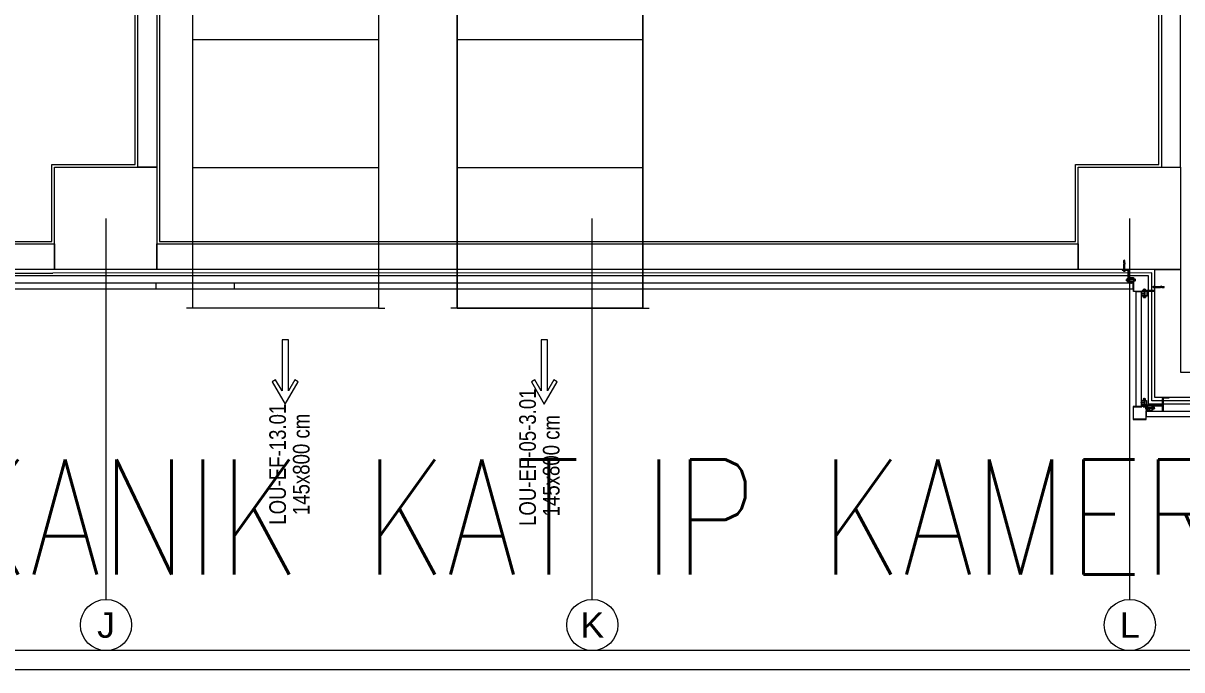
# Model space of a CAD drawing. Extents: x -1286 to 34975, y -230 to 6637.
# Drawn here: x 10571 to 11477, y 0 to 505 of the extents above; entities that cross this region are included whole.
import ezdxf
from ezdxf.enums import TextEntityAlignment as Align

# ---------------------------------------------------------------- set-up
doc = ezdxf.new("R2010")
doc.units = 0
doc.header["$LTSCALE"] = 20
doc.layers.get('0').update_dxf_attribs({"color": 9, "lineweight": 9})
for name, color, linetype, lineweight in [('00', 9, 'Continuous', 9), ('01', 9, 'Continuous', 9), ('06D', 9, 'Continuous', 9), ('10', 9, 'Continuous', 9), ('10A', 9, 'Continuous', 9), ('14', 9, 'Continuous', 9), ('24', 9, 'Continuous', 9), ('33', 9, 'BATTING', 9), ('40A', 9, 'Continuous', 9), ('E-YAZI', 7, 'Continuous', 30)]:
    doc.layers.add(name, color=color, linetype=linetype, lineweight=lineweight)
doc.styles.add('Arial', font='arial.ttf', dxfattribs={"height": 2.5})
doc.styles.add('E-YAZI', font='txttw.shx')
doc.styles.add('Y200-ARIAL', font='arial.ttf', dxfattribs={"width": 0.8})
doc.linetypes.add('BATTING', pattern='A,0.0001,-0.1,[134,ltypeshp.shx,S=0.1,R=0,X=-0.1,Y=0],-0.2,[134,ltypeshp.shx,S=0.1,R=180,X=0.1,Y=0],-0.1', length=0.4001)

# ---------------------------------------------------------------- blocks, each defined once
blk = doc.blocks.new('p-kolon-80x80-vw')
at = {"layer": '01'}
blk.add_lwpolyline([(-40, -40), (-40, 40), (40, 40), (40, -40)], close=True, dxfattribs=at)
blk = doc.blocks.new('cxvxv')
for p, q in [((-21988.4, 8560.98, 0), (-21988.4, 8560.32, 0)), ((-21988.4, 8560.32, 0), (-21986.64, 8560.32, 0)), ((-21986.86, 8561.07, 0), (-21988.18, 8561.07, 0)), ((-21988.02, 8561.25, 0), (-21987.03, 8561.3, 0)), ((-21988.02, 8561.25, 0), (-21988, 8561.26, 0)), ((-21988, 8561.23, 0), (-21988.02, 8561.25, 0)), ((-21988.02, 8561.13, 0), (-21987.03, 8561.19, 0)), ((-21988.02, 8561.13, 0), (-21988, 8561.14, 0)), ((-21988, 8561.11, 0), (-21988.02, 8561.13, 0)), ((-21988.02, 8560.32, 0), (-21987.02, 8560.32, 0)), ((-21988.02, 8560.28, 0), (-21988.02, 8560.32, 0)), ((-21988.02, 8560.11, 0), (-21988.02, 8555.61, 0)), ((-21988, 8561.3, 0), (-21987.94, 8561.35, 0)), ((-21988, 8561.26, 0), (-21988, 8561.3, 0)), ((-21988, 8561.14, 0), (-21988, 8561.23, 0)), ((-21988, 8561.07, 0), (-21988, 8561.11, 0)), ((-21987.96, 8560.98, 0), (-21987.96, 8560.32, 0)), ((-21987.54, 8561.35, 0), (-21987.94, 8561.35, 0)), ((-21987.7, 8561.05, 0), (-21987.7, 8561.08, 0)), ((-21987.7, 8561.07, 0), (-21987.7, 8561.07, 0)), ((-21987.54, 8561.35, 0), (-21987.1, 8561.35, 0)), ((-21987.03, 8561.3, 0), (-21987.1, 8561.35, 0)), ((-21987.08, 8560.64, 0), (-21987.08, 8560.98, 0)), ((-21987.08, 8560.64, 0), (-21987.08, 8560.32, 0)), ((-21987.06, 8560.32, 0), (-21987.06, 8560.28, 0)), ((-21987.06, 8555.61, 0), (-21987.06, 8560.11, 0)), ((-21987.05, 8561.32, 0), (-21987.03, 8561.3, 0)), ((-21987.03, 8561.3, 0), (-21987.05, 8561.28, 0)), ((-21987.03, 8561.3, 0), (-21987.05, 8561.29, 0)), ((-21987.05, 8561.28, 0), (-21987.05, 8561.2, 0)), ((-21987.05, 8561.2, 0), (-21987.03, 8561.19, 0)), ((-21987.03, 8561.19, 0), (-21987.05, 8561.17, 0)), ((-21987.05, 8561.17, 0), (-21987.05, 8561.08, 0)), ((-21987.05, 8561.08, 0), (-21987.03, 8561.07, 0)), ((-21987.02, 8560.32, 0), (-21987.02, 8560.28, 0)), ((-21987.02, 8555.61, 0), (-21987.02, 8560.11, 0)), ((-21986.64, 8560.32, 0), (-21986.64, 8560.98, 0)), ((-21988.4, 8555.4, 0), (-21986.64, 8555.4, 0)), ((-21988.4, 8554.74, 0), (-21988.4, 8555.4, 0)), ((-21986.86, 8554.65, 0), (-21988.17, 8554.65, 0)), ((-21988.02, 8555.44, 0), (-21988.02, 8555.4, 0)), ((-21988.02, 8555.4, 0), (-21987.02, 8555.4, 0)), ((-21987.96, 8554.74, 0), (-21987.96, 8555.4, 0)), ((-21987.08, 8555.08, 0), (-21987.08, 8555.4, 0)), ((-21987.08, 8555.08, 0), (-21987.08, 8554.74, 0)), ((-21987.06, 8555.4, 0), (-21987.06, 8555.44, 0)), ((-21987.02, 8555.4, 0), (-21987.02, 8555.44, 0)), ((-21986.64, 8555.4, 0), (-21986.64, 8554.74, 0))]:
    blk.add_line(p, q)
at = {"elevation": 0}
for points in [[(-21986.3, 8560.11), (-21988.7, 8560.11), (-21988.7, 8560.28), (-21986.3, 8560.28)], [(-21986.3, 8555.61), (-21988.7, 8555.61), (-21988.7, 8555.44), (-21986.3, 8555.44)]]:
    blk.add_lwpolyline(points, close=True, dxfattribs=at)
for points in [[(-21987.98, 8560.28), (-21987.98, 8560.32)], [(-21987.98, 8560.11), (-21987.98, 8555.61)], [(-21987.98, 8555.44), (-21987.98, 8555.4)]]:
    blk.add_lwpolyline(points, dxfattribs=at)
for centre, radius, start, end in [((-21988.18, 8560.75, 0), 0.315, 45.8497, 134.1503), ((-21987.52, 8559.95, 0), 1.12, 66.87008, 113.12992), ((-21987.52, 8559.95, 0), 1.12, 66.87008, 113.12992), ((-21986.86, 8560.76, 0), 0.313, 45.44896, 134.55104), ((-21988.18, 8554.97, 0), 0.315, 225.8497, 314.1503), ((-21987.52, 8555.77, 0), 1.12, 246.87008, 293.12992), ((-21987.52, 8555.77, 0), 1.12, 246.87008, 293.12992), ((-21986.86, 8554.96, 0), 0.313, 225.44896, 314.55104)]:
    blk.add_arc(centre, radius, start, end)
blk = doc.blocks.new('VIDA')
for p, q in [((-18072, 6523.9), (-18071.9, 6524)), ((-18071.9, 6523.8), (-18072, 6523.9)), ((-18071.9, 6524), (-18070.1, 6524.7)), ((-18069.6, 6522.9), (-18071.9, 6523.8)), ((-18069.7, 6524.9), (-18070.6, 6523.2)), ((-18070.6, 6523.2), (-18070.1, 6524.7)), ((-18070.1, 6524.7), (-18069.9, 6525.1)), ((-18069.9, 6525.1), (-18070.1, 6524.1)), ((-18070.1, 6524.1), (-18070, 6524.3)), ((-18070, 6524.3), (-18069.8, 6525.1)), ((-18069.9, 6525.1), (-18069.8, 6525.1)), ((-18069.8, 6525.1), (-18069.7, 6524.9)), ((-18069.7, 6524.9), (-18069.3, 6525)), ((-18069.6, 6522.8), (-18069.1, 6525)), ((-18069.6, 6522.8), (-18069.6, 6522.9)), ((-18069.4, 6522.4), (-18069.6, 6522.8)), ((-18068.9, 6525.3), (-18069.4, 6522.4)), ((-18069.3, 6522.4), (-18069.4, 6522.4)), ((-18069.3, 6522.4), (-18068.9, 6525.3)), ((-18069.3, 6525), (-18069.1, 6525)), ((-18069.1, 6522.8), (-18069.3, 6522.4)), ((-18069.1, 6525), (-18068.9, 6525.3)), ((-18068.7, 6522.8), (-18069.1, 6522.8)), ((-18068.9, 6525.3), (-18068.9, 6525.3)), ((-18068.9, 6525.3), (-18068.7, 6525)), ((-18068.7, 6522.8), (-18068.2, 6525)), ((-18068.7, 6525), (-18068.2, 6525)), ((-18068.5, 6522.4), (-18068.7, 6522.8)), ((-18068, 6525.3), (-18068.5, 6522.4)), ((-18068.4, 6522.4), (-18068.5, 6522.4)), ((-18068.4, 6522.4), (-18067.9, 6525.3)), ((-18068.2, 6522.8), (-18068.4, 6522.4)), ((-18068.2, 6522.8), (-18068.4, 6522.4)), ((-18068.2, 6525), (-18068, 6525.3)), ((-18067.7, 6525), (-18068.2, 6522.8)), ((-18067.7, 6522.8), (-18068.2, 6522.8)), ((-18067.9, 6525.3), (-18068, 6525.3)), ((-18067.9, 6525.3), (-18067.7, 6525)), ((-18067.7, 6522.8), (-18067.2, 6525)), ((-18067.7, 6525), (-18067.2, 6525)), ((-18067.5, 6522.4), (-18067.7, 6522.8)), ((-18067, 6525.3), (-18067.5, 6522.4)), ((-18067.4, 6522.4), (-18067.5, 6522.4)), ((-18067.4, 6522.4), (-18066.9, 6525.3)), ((-18067.2, 6522.8), (-18067.4, 6522.4)), ((-18067.2, 6522.8), (-18067.4, 6522.4)), ((-18067.2, 6525), (-18067, 6525.3)), ((-18066.7, 6525), (-18067.2, 6522.8)), ((-18066.7, 6522.8), (-18067.2, 6522.8)), ((-18066.9, 6525.3), (-18067, 6525.3)), ((-18066.9, 6525.3), (-18066.7, 6525)), ((-18066.3, 6525), (-18066.7, 6525)), ((-18066.7, 6522.8), (-18066.3, 6525)), ((-18066.5, 6522.4), (-18066.7, 6522.8)), ((-18066.1, 6525.3), (-18066.5, 6522.4)), ((-18066.5, 6522.4), (-18066, 6525.3)), ((-18066.3, 6522.8), (-18066.5, 6522.4)), ((-18066.3, 6522.8), (-18066.5, 6522.4)), ((-18066.5, 6522.4), (-18066.5, 6522.4)), ((-18066.3, 6525), (-18066.1, 6525.3)), ((-18065.8, 6525), (-18066.3, 6522.8)), ((-18066.3, 6522.8), (-18065.8, 6522.8)), ((-18066, 6525.3), (-18066.1, 6525.3)), ((-18066, 6525.3), (-18065.8, 6525)), ((-18065.8, 6522.8), (-18065.3, 6525)), ((-18065.8, 6525), (-18065.3, 6525)), ((-18065.6, 6522.4), (-18065.8, 6522.8)), ((-18065.1, 6525.3), (-18065.6, 6522.4)), ((-18065.5, 6522.4), (-18065.6, 6522.4)), ((-18065.5, 6522.4), (-18065, 6525.3)), ((-18065.3, 6522.8), (-18065.5, 6522.4)), ((-18065.3, 6522.8), (-18065.5, 6522.4)), ((-18065.3, 6525), (-18065.1, 6525.3)), ((-18064.8, 6525), (-18065.3, 6522.8)), ((-18064.8, 6522.8), (-18065.3, 6522.8)), ((-18065.1, 6525.3), (-18065, 6525.3)), ((-18065, 6525.3), (-18064.8, 6525)), ((-18064.8, 6525), (-18064.3, 6525)), ((-18064.8, 6522.8), (-18064.3, 6525)), ((-18064.6, 6522.4), (-18064.8, 6522.8)), ((-18064.1, 6525.3), (-18064.6, 6522.4)), ((-18064.5, 6522.4), (-18064.6, 6522.4)), ((-18064.5, 6522.4), (-18064, 6525.3)), ((-18064.3, 6522.8), (-18064.5, 6522.4)), ((-18064.3, 6522.8), (-18064.5, 6522.4)), ((-18064.3, 6525), (-18064.1, 6525.3)), ((-18063.8, 6525), (-18064.3, 6522.8)), ((-18063.8, 6522.8), (-18064.3, 6522.8)), ((-18064, 6525.3), (-18064.1, 6525.3)), ((-18064, 6525.3), (-18063.8, 6525)), ((-18063.8, 6522.8), (-18062, 6525)), ((-18062, 6525), (-18063.8, 6525)), ((-18063.6, 6522.4), (-18063.8, 6522.8)), ((-18063.6, 6522.4), (-18061.7, 6525.3)), ((-18061.8, 6525.3), (-18063.6, 6522.4)), ((-18062, 6522.8), (-18063.6, 6522.4)), ((-18062, 6522.8), (-18063.6, 6522.4)), ((-18063.6, 6522.4), (-18063.6, 6522.4)), ((-18061.5, 6525), (-18063.4, 6522.8)), ((-18063.4, 6522.8), (-18061.5, 6522.8)), ((-18061.7, 6525.3), (-18063.2, 6525.3)), ((-18062.7, 6522.4), (-18061.5, 6522.8)), ((-18062.6, 6522.4), (-18062.1, 6525.3)), ((-18062.4, 6522.8), (-18062.6, 6522.4)), ((-18062.4, 6522.8), (-18062.6, 6522.4)), ((-18062.6, 6522.4), (-18061.3, 6522.4)), ((-18062.4, 6525), (-18062.2, 6525.3)), ((-18061.5, 6525), (-18062.4, 6525)), ((-18061.5, 6522.8), (-18062.4, 6525)), ((-18061.9, 6525), (-18062.4, 6522.8)), ((-18061.9, 6522.8), (-18062.4, 6522.8)), ((-18062.2, 6525.3), (-18062.1, 6525.3)), ((-18062.2, 6525.3), (-18061.3, 6522.4)), ((-18062.1, 6525.3), (-18061.9, 6525)), ((-18062, 6525), (-18061.8, 6525.3)), ((-18061.9, 6525), (-18061.4, 6525)), ((-18061.9, 6522.8), (-18061.4, 6525)), ((-18061.7, 6522.4), (-18061.9, 6522.8)), ((-18061.2, 6525.3), (-18061.7, 6522.4)), ((-18061.7, 6525.3), (-18061.5, 6525)), ((-18061.6, 6522.4), (-18061.7, 6522.4)), ((-18061.6, 6522.4), (-18061.2, 6525.3)), ((-18061.4, 6522.8), (-18061.6, 6522.4)), ((-18061.4, 6522.8), (-18061.6, 6522.4)), ((-18061.4, 6525), (-18061.2, 6525.3)), ((-18061, 6525), (-18061.4, 6522.8)), ((-18060.9, 6522.8), (-18061.4, 6522.8)), ((-18061.2, 6525.3), (-18061, 6525)), ((-18061.2, 6525.3), (-18061.2, 6525.3)), ((-18061, 6525), (-18060.5, 6525)), ((-18060.9, 6522.8), (-18060.5, 6525)), ((-18060.7, 6522.4), (-18060.9, 6522.8)), ((-18060.7, 6522.4), (-18060.2, 6525.3)), ((-18060.3, 6525.3), (-18060.7, 6522.4)), ((-18060.5, 6522.8), (-18060.7, 6522.4)), ((-18060.5, 6522.8), (-18060.7, 6522.4)), ((-18060.7, 6522.4), (-18060.7, 6522.4)), ((-18060.5, 6525), (-18060.3, 6525.3)), ((-18060, 6525), (-18060.5, 6522.8)), ((-18060.5, 6522.8), (-18060, 6522.8)), ((-18060.3, 6525.3), (-18060.2, 6525.3)), ((-18060.2, 6525.3), (-18060, 6525)), ((-18060, 6525), (-18059.5, 6525)), ((-18060, 6522.8), (-18059.5, 6525)), ((-18059.8, 6522.4), (-18060, 6522.8)), ((-18059.3, 6525.3), (-18059.8, 6522.4)), ((-18059.7, 6522.4), (-18059.8, 6522.4)), ((-18059.7, 6522.4), (-18059.2, 6525.3)), ((-18059.5, 6522.8), (-18059.7, 6522.4)), ((-18059.5, 6522.8), (-18059.7, 6522.4)), ((-18059.5, 6525), (-18059.3, 6525.3)), ((-18059.2, 6524), (-18059.5, 6522.8)), ((-18059.5, 6522.8), (-18059.2, 6522.8)), ((-18059.3, 6525.3), (-18059.2, 6525.3)), ((-18058.1, 6526.6), (-18059.2, 6526.6)), ((-18059.2, 6521.2), (-18059.2, 6526.6)), ((-18058.1, 6521.2), (-18059.2, 6521.2))]:
    blk.add_line(p, q)
for points in [[(-18068.7, 6525), (-18069.1, 6522.8)], [(-18057.2, 6524.3), (-18057.5, 6524), (-18057.5, 6523.8), (-18057.2, 6523.5)]]:
    blk.add_lwpolyline(points)
for centre, start, end in [((-18062.4, 6523.6), 7.50951, 35.24269), ((-18062.4, 6524.2), 324.75731, 352.49049)]:
    blk.add_arc(centre, 5.21, start, end)
blk = doc.blocks.new('çelik dübel')
at = {"ltscale": 7}
for p, q in [((-87.2, -2), (-85, 2)), ((-85, -6), (-85, 2)), ((-68, 2), (-85, 2)), ((-75, -6), (-75, 2)), ((-70, -6), (-70, 2)), ((-68, 3), (-58, 2)), ((-68, -7), (-68, 3)), ((-58, -6), (-58, 2)), ((-8.5, 2), (-58, 2)), ((-53, 1.5), (-58, 1.5)), ((-53, -6), (-53, 2)), ((-25, -6), (-25, 2)), ((-25, -6), (-23.9, 2)), ((-23, -6), (-21.9, 2)), ((-21, -6), (-19.9, 2)), ((-19, -6), (-17.9, 2)), ((-17, -6), (-15.9, 2)), ((-85, -6), (-87.2, -2)), ((-68, -6), (-85, -6)), ((-68, -7), (-58, -6)), ((-53, -5.5), (-58, -5.5)), ((-8.5, -6), (-58, -6))]:
    blk.add_line(p, q, dxfattribs=at)
for p, q in [((-15, -6), (-13.9, 2)), ((-13, -6), (-11.9, 2)), ((-11, -6), (-10, 1.1)), ((-10, -9), (-10, 5)), ((-9, 5), (-10, 5)), ((-10, 3), (-10, 5)), ((-9, -9), (-9, 5)), ((-8.5, 2), (-8.5, 3)), ((-8.5, -4), (-8.5, 0)), ((-5, 4), (-7.5, 4)), ((-5, 1), (-7.5, 1)), ((-4, 2), (-4, 3)), ((-1, 2), (-4, 2)), ((-4, -4), (-4, 0)), ((-3, -6), (-1.9, 2)), ((-1, -6), (0, 1.1)), ((0, -5), (0, 1)), ((-10, -7), (-10, -9.1)), ((-9, -9), (-10, -9)), ((-8.5, -6), (-8.5, -7)), ((-5, -5), (-7.5, -5)), ((-5, -8), (-7.5, -8)), ((-4, -6), (-4, -7)), ((-1, -6), (-4, -6))]:
    blk.add_line(p, q)
for points in [[(-68, 0.6), (-67.4, 0.4), (-67, 0.1), (-66.6, -0.3), (-66.2, -0.8), (-65.9, -1.3), (-65.7, -1.9), (-65.4, -2.3), (-65.2, -2.8), (-65, -3.1), (-64.8, -3.3), (-64.6, -3.5), (-64.4, -3.6), (-64.2, -3.5), (-63.9, -3.5), (-63.7, -3.3), (-63.5, -3.1), (-63.2, -2.9), (-62.9, -2.6), (-62.7, -2.3), (-62.4, -2), (-62.1, -1.7), (-61.9, -1.4), (-61.6, -1.1), (-61.4, -0.9), (-61.2, -0.7), (-61, -0.6), (-60.8, -0.5), (-60.6, -0.5), (-60.4, -0.5), (-60.3, -0.7), (-60.1, -0.9), (-59.9, -1.1), (-59.8, -1.5), (-59.6, -1.9), (-59.4, -2.3), (-59.2, -2.7), (-58.9, -3), (-58.7, -3.3), (-58.4, -3.5), (-58, -3.5)], [(-68, -0.5), (-68, -0.5), (-67.9, -0.5), (-67.9, -0.5), (-67.8, -0.5), (-67.8, -0.6), (-67.7, -0.6), (-67.7, -0.6), (-67.6, -0.7), (-67.6, -0.7), (-67.6, -0.8), (-67.5, -0.8), (-67.5, -0.8), (-67.5, -0.9), (-67.4, -0.9), (-67.4, -0.9), (-67.3, -1), (-67.3, -1), (-67.3, -1.1), (-67.2, -1.1), (-67.2, -1.2), (-67.2, -1.2), (-67.1, -1.3), (-67.1, -1.3), (-67.1, -1.4), (-67, -1.4), (-67, -1.5), (-67, -1.5), (-66.9, -1.6), (-66.9, -1.6), (-66.9, -1.7), (-66.9, -1.7), (-66.8, -1.8), (-66.8, -1.9), (-66.8, -1.9), (-66.7, -2), (-66.7, -2), (-66.7, -2.1), (-66.6, -2.2), (-66.6, -2.2), (-66.6, -2.3), (-66.6, -2.3), (-66.5, -2.4), (-66.5, -2.5), (-66.5, -2.5), (-66.4, -2.6), (-66.4, -2.7), (-66.4, -2.7), (-66.3, -2.8), (-66.3, -2.8), (-66.3, -2.9), (-66.3, -3), (-66.2, -3), (-66.2, -3.1), (-66.2, -3.1), (-66.1, -3.2), (-66.1, -3.2), (-66.1, -3.3), (-66, -3.4), (-66, -3.4), (-66, -3.5), (-65.9, -3.5), (-65.9, -3.6), (-65.9, -3.6), (-65.8, -3.7), (-65.8, -3.7), (-65.7, -3.8), (-65.7, -3.8), (-65.7, -3.9), (-65.6, -3.9), (-65.6, -4), (-65.5, -4), (-65.5, -4.1), (-65.4, -4.1), (-65.4, -4.1), (-65.3, -4.2), (-65.3, -4.2), (-65.2, -4.3), (-65.2, -4.3), (-65.1, -4.3), (-65, -4.4), (-65, -4.4), (-64.9, -4.4), (-64.9, -4.4), (-64.8, -4.5), (-64.7, -4.5), (-64.7, -4.5), (-64.6, -4.5), (-64.5, -4.5), (-64.5, -4.5), (-64.4, -4.5), (-64.3, -4.5), (-64.3, -4.5), (-64.2, -4.5), (-64.1, -4.5), (-64.1, -4.5), (-64, -4.5), (-64, -4.5), (-63.9, -4.5), (-63.8, -4.5), (-63.8, -4.5), (-63.7, -4.4), (-63.7, -4.4), (-63.6, -4.4), (-63.6, -4.4), (-63.5, -4.4), (-63.4, -4.3), (-63.4, -4.3), (-63.3, -4.3), (-63.3, -4.3), (-63.3, -4.2), (-63.2, -4.2), (-63.2, -4.2), (-63.1, -4.1), (-63.1, -4.1), (-63, -4.1), (-63, -4), (-62.9, -4), (-62.9, -4), (-62.9, -3.9), (-62.8, -3.9), (-62.8, -3.9), (-62.7, -3.8), (-62.7, -3.8), (-62.7, -3.8), (-62.6, -3.7), (-62.6, -3.7), (-62.5, -3.6), (-62.5, -3.6), (-62.5, -3.6), (-62.4, -3.5), (-62.4, -3.5), (-62.4, -3.5), (-62.3, -3.4), (-62.3, -3.4), (-62.2, -3.3), (-62.2, -3.3), (-62.2, -3.3), (-62.1, -3.2), (-62.1, -3.2), (-62.1, -3.1), (-62, -3.1), (-62, -3.1), (-62, -3), (-61.9, -3), (-61.9, -2.9), (-61.9, -2.9), (-61.8, -2.9), (-61.8, -2.8), (-61.7, -2.8), (-61.7, -2.7), (-61.7, -2.7), (-61.6, -2.6), (-61.6, -2.6), (-61.6, -2.6), (-61.5, -2.5), (-61.5, -2.5), (-61.5, -2.5), (-61.4, -2.4), (-61.4, -2.4), (-61.4, -2.3), (-61.3, -2.3), (-61.3, -2.3), (-61.3, -2.2), (-61.3, -2.2), (-61.2, -2.2), (-61.2, -2.1), (-61.2, -2.1), (-61.1, -2), (-61.1, -2), (-61.1, -2), (-61, -1.9), (-61, -1.9), (-61, -1.9), (-61, -1.9), (-60.9, -1.8), (-60.9, -1.8), (-60.9, -1.8), (-60.9, -1.8), (-60.9, -1.8), (-60.9, -1.7), (-60.8, -1.7), (-60.8, -1.7), (-60.8, -1.7), (-60.8, -1.7), (-60.8, -1.7), (-60.8, -1.8), (-60.7, -1.8), (-60.7, -1.8), (-60.7, -1.8), (-60.7, -1.9), (-60.7, -1.9), (-60.7, -1.9), (-60.6, -2), (-60.6, -2), (-60.6, -2.1), (-60.6, -2.1), (-60.6, -2.1), (-60.5, -2.2), (-60.5, -2.2), (-60.5, -2.3), (-60.5, -2.3), (-60.4, -2.4), (-60.4, -2.5), (-60.4, -2.5), (-60.4, -2.6), (-60.3, -2.6), (-60.3, -2.7), (-60.3, -2.7), (-60.3, -2.8), (-60.2, -2.8), (-60.2, -2.9), (-60.2, -3), (-60.1, -3), (-60.1, -3.1), (-60.1, -3.1), (-60, -3.2), (-60, -3.2), (-59.9, -3.3), (-59.9, -3.4), (-59.9, -3.4), (-59.8, -3.5), (-59.8, -3.5), (-59.7, -3.6), (-59.7, -3.6), (-59.6, -3.7), (-59.6, -3.8), (-59.5, -3.8), (-59.5, -3.9), (-59.4, -3.9), (-59.3, -4), (-59.3, -4), (-59.2, -4.1), (-59.1, -4.2), (-59, -4.2), (-58.9, -4.3), (-58.8, -4.3), (-58.6, -4.4), (-58.4, -4.4), (-58.2, -4.5), (-58, -4.5)]]:
    blk.add_lwpolyline(points)
for centre, start, end in [((-7.5, 3), 90, 180), ((-7.5, 2), 180, 270), ((-7.5, 0), 90, 180), ((-5, 3), 0, 90), ((-5, 2), 270, 0), ((-5, 0), 0, 90), ((-1, 1), 0, 90), ((-7.5, -4), 180, 270), ((-7.5, -6), 90, 180), ((-7.5, -7), 180, 270), ((-5, -4), 270, 0), ((-5, -6), 0, 90), ((-5, -7), 270, 0), ((-1, -5), 270, 0)]:
    blk.add_arc(centre, 1, start, end)
blk = doc.blocks.new('kjdol')
at = {"elevation": -249.79}
for points in [[(77397.97, 60089.9), (77397.97, 60085.9), (77393.97, 60085.9), (77393.97, 60089.9)], [(77397.77, 60089.7), (77397.77, 60086.1), (77394.17, 60086.1), (77394.17, 60089.7)]]:
    blk.add_lwpolyline(points, close=True, dxfattribs=at)
at = {"ltscale": 10, "elevation": -278.89}
blk.add_lwpolyline([(77394.12, 60089.89), (77403.28, 60089.89, 0.460237), (77404.18, 60090.79), (77404.18, 60094.89), (77403.78, 60094.89), (77403.78, 60091.29, -0.414214), (77402.78, 60090.29), (77394.12, 60090.29)], format="xyb", close=True, dxfattribs=at)
at = {"xscale": 0.1000000000058208, "yscale": 0.1000000000058208, "zscale": 0.1000000000058208, "rotation": 180}
blk.add_blockref('VIDA', (75587.75, 60740.29, -249.79), dxfattribs=at)
blk.add_blockref('cxvxv', (99383.5, 51530.11, -249.79))
at = {"extrusion": (0, 0, -1), "xscale": 0.1000000000058208, "yscale": 0.1000000000058208, "zscale": -0.0999999999999091}
blk.add_blockref('çelik dübel', (-77402.74, 60093.36, 459.25), dxfattribs=at)
blk = doc.blocks.new('0_aks')
at = {"linetype": 'Continuous'}
blk.add_circle((0, 0), 2, dxfattribs=at)
at = {"style": 'Arial'}
blk.add_attdef('AKS', text='', height=2, dxfattribs=at).set_placement((0, 0), align=Align.MIDDLE_CENTER)
blk = doc.blocks.new('p-aks_vw')
at = {"layer": '24', "ltscale": 2}
for points in [[(3240, 40), (3240, -257.5)], [(3620, 40), (3620, -257.5)], [(4040, 40), (4040, -257.5)]]:
    blk.add_lwpolyline(points, dxfattribs=at)
at = {"layer": '24', "xscale": 10, "yscale": 10, "zscale": 10}
for p, values in [((3240.29, -277.5), {'AKS': 'J'}), ((3620.29, -277.5), {'AKS': 'K'}), ((4040.29, -277.5), {'AKS': 'L'})]:
    blk.add_blockref('0_aks', p, dxfattribs=at).add_auto_attribs(values)
blk = doc.blocks.new('p-1.mekanik_cihaz')
at = {"ltscale": 10}
for p, q in [((3308.13, -3360.31), (3453.13, -3360.26)), ((3514.66, -3360.29), (3659.66, -3360.24)), ((3308.16, -3460.31), (3453.16, -3460.26)), ((3514.69, -3460.29), (3659.69, -3460.24)), ((3308.21, -3570.25), (3303.21, -3570.25)), ((3453.21, -3570.25), (3458.21, -3570.25)), ((3514.67, -3570.06), (3509.67, -3570.06)), ((3659.67, -3570.06), (3664.67, -3570.06))]:
    blk.add_line(p, q, dxfattribs=at)
for points in [[(3659.47, -1257.95), (3659.67, -3570.06), (3514.67, -3570.06), (3514.47, -1257.95)], [(3452.51, -1721.41), (3453.21, -3570.25), (3308.21, -3570.25), (3307.51, -1721.41)], [(3387.82, -3626.08), (3382.82, -3634.74), (3382.82, -3594.74), (3377.82, -3594.74), (3377.82, -3634.74), (3372.82, -3626.08), (3370.22, -3627.58), (3380.32, -3645.07), (3390.42, -3627.58)], [(3590.29, -3626.08), (3585.29, -3634.74), (3585.29, -3594.74), (3580.29, -3594.74), (3580.29, -3634.74), (3575.29, -3626.08), (3572.7, -3627.58), (3582.79, -3645.07), (3592.89, -3627.58)]]:
    blk.add_lwpolyline(points, close=True, dxfattribs=at)
at = {"color": 6}
blk.add_lwpolyline([(3308.21, -3570.25), (3307.51, -1721.41, 0.426168), (3258.51, -1672.41), (2963.45, -1672.41), (2963.45, -1527.41), (3258.51, -1527.41, -0.417233), (3452.51, -1721.41), (3453.21, -3570.25)], format="xyb", close=True, dxfattribs=at)
blk.add_lwpolyline([(3514.67, -3570.06), (3659.67, -3570.05), (3659.67, -1722.25), (3514.51, -1722.26)], close=True, dxfattribs=at)
at = {"style": 'Y200-ARIAL', "width": 0.8}
for s, p in [('LOU-EF-05-3.01', (3576.19, -3740.19)), ('LOU-EF-13.01', (3380.85, -3739.21)), ('145x800 cm', (3399.31, -3731.7)), ('145x800 cm', (3594.65, -3732.68))]:
    blk.add_text(s, height=13, rotation=90, dxfattribs=at).set_placement(p)

msp = doc.modelspace()

# ---------------------------------------------------------------- linework, layer by layer
at = {"layer": '00'}
for points in [[(10645.84, 757.5), (10660.84, 757.5), (10660.84, 1012.5), (10675.84, 1012.5), (10675.84, 392.5), (10660.84, 392.5), (10660.84, 742.5), (10645.84, 742.5), (10645.84, 757.5), (10660.84, 757.5)], [(12295.84, 232.5), (12295.84, 212.5), (11455.84, 212.5), (11455.84, 227.5), (11455.84, 227.5), (11455.84, 312.5), (11475.84, 312.5), (11475.84, 232.5), (12295.84, 232.5)], [(12297.51, 212.5), (11455.84, 212.5), (11455.84, 227.5), (11455.84, 227.5), (11455.84, 312.5), (11475.84, 312.5), (11475.84, 232.5)], [(11475.84, 232.5), (12295.84, 232.5)]]:
    msp.add_lwpolyline(points, dxfattribs=at)
for points in [[(11475.84, 392.5), (11475.84, 1012.5), (11460.84, 1012.5), (11460.84, 392.5)], [(10595.84, 312.5), (10395.84, 312.5), (10395.84, 332.5), (10595.84, 332.5)], [(11395.84, 312.5), (10675.84, 312.5), (10675.84, 332.5), (11395.84, 332.5)]]:
    msp.add_lwpolyline(points, close=True, dxfattribs=at)
at = {"layer": '06D'}
msp.add_lwpolyline([(12297.51, 207.5), (11450.84, 207.5), (11450.84, 307.5), (7390.84, 307.5), (7390.84, 1357.5), (9790.84, 1357.5), (9790.84, 3897.5), (11450.84, 3897.5), (11450.84, 3997.5), (12297.51, 3997.5)], dxfattribs=at)
at = {"layer": '10'}
for points in [[(11445.54, 206.2), (11460.84, 206.2, 0.460237), (11461.74, 207.1), (11461.74, 211.2), (11461.34, 211.2), (11461.34, 207.6, -0.414214), (11460.34, 206.6), (11445.54, 206.6)], [(11461.74, 202), (11461.74, 211.6, -0.460237), (11462.64, 212.5), (11466.74, 212.5), (11466.74, 212.1), (11463.14, 212.1, 0.414214), (11462.14, 211.1), (11462.14, 202)]]:
    msp.add_lwpolyline(points, format="xyb", close=True, dxfattribs=at)
for points in [[(11449.34, 210.4), (11449.34, 206.8), (11445.74, 206.8), (11445.74, 210.4)], [(11453.75, 206.2), (11449.75, 206.2), (11449.75, 202.2), (11453.75, 202.2)], [(11453.55, 206), (11449.95, 206), (11449.94, 202.4), (11453.54, 202.4)]]:
    msp.add_lwpolyline(points, close=True, dxfattribs=at)
at = {"layer": '10A'}
for points in [[(7388.84, 297.5), (10736.47, 297.5), (10736.47, 302), (7388.84, 302), (7388.84, 297.5)], [(11440.84, 295.25), (11440.84, 205.75), (11445.34, 205.75), (11445.34, 295.25), (11440.84, 295.25)], [(11439.04, 205.3), (11445.54, 205.3), (11445.54, 210.6), (11445.34, 210.6), (11445.34, 205.5), (11438.84, 205.5), (11438.84, 195.5), (11448.84, 195.5), (11448.84, 202), (11453.75, 202), (11453.75, 202.2), (11448.64, 202.2), (11448.64, 195.7), (11439.04, 195.7), (11439.04, 205.3)], [(12292.56, 202), (12292.56, 202), (12292.56, 197.5), (11449.09, 197.5), (11449.09, 202), (12292.56, 202)]]:
    msp.add_lwpolyline(points, dxfattribs=at)
for points, elevation in [([(10674.97, 297.5), (11438.69, 297.5), (11438.69, 302), (10674.97, 302), (10674.97, 297.5)], -36.95), ([(11439.91, 295.5), (11438.94, 295.5), (11438.94, 302), (11435.14, 302), (11435.14, 302.3), (11439.14, 302.3), (11439.14, 295.75), (11440.11, 295.75), (11440.11, 295.75), (11445.64, 295.75), (11445.63, 291.75), (11445.34, 291.75), (11445.34, 295.5), (11439.91, 295.5), (11439.91, 295.5)], 29.1)]:
    msp.add_lwpolyline(points, dxfattribs=dict(at, elevation=elevation))
at = {"layer": '14'}
msp.add_lwpolyline([(10397.84, 334.5), (10593.84, 334.5), (10593.84, 394.5), (10658.84, 394.5), (10658.84, 740.5), (10643.84, 740.5), (10643.84, 759.5), (10658.84, 759.5), (10658.84, 1010.5), (10593.84, 1010.5), (10593.84, 1354.5), (11458.84, 1354.5), (11458.84, 1710.5), (11393.84, 1710.5), (11393.84, 1794.5), (11458.84, 1794.5), (11458.84, 2410.5), (11393.84, 2410.5), (11393.84, 2494.5), (11458.84, 2494.5), (11458.84, 3110.5)], dxfattribs=at)
msp.add_lwpolyline([(11458.84, 1335.5), (11027.84, 1335.5), (11027.84, 1075.5), (10677.84, 1075.5), (10677.84, 1010.5), (10677.84, 1010.5), (10677.84, 394.5), (10677.84, 394.5), (10677.84, 334.5), (11393.84, 334.5), (11393.84, 394.5), (11458.84, 394.5), (11458.84, 1010.5), (11393.84, 1010.5), (11393.84, 1094.5), (11458.84, 1094.5)], close=True, dxfattribs=at)
at = {"layer": '33', "ltscale": 0.2}
for points in [[(7426.54, 1355), (7393.34, 1355), (7393.34, 309.78), (10594.54, 309.78)], [(12297.51, 210), (11453.34, 210), (11453.34, 310), (10594.54, 309.78)]]:
    msp.add_lwpolyline(points, dxfattribs=at)
at = {"layer": '40A'}
for points in [[(13990, 0), (6995, 0), (6995, 4205), (13990, 4205)], [(7075, 4190), (13450.06, 4190), (13450.06, 15), (7075, 15)]]:
    msp.add_lwpolyline(points, close=True, dxfattribs=at)

# ---------------------------------------------------------------- block references
for p in [(10635.84, 352.5), (11435.84, 352.5)]:
    msp.add_blockref('p-kolon-80x80-vw', p)
at = {"layer": '06D'}
msp.add_blockref('p-1.mekanik_cihaz', (7395.84, 3852.5), dxfattribs=at)
at = {"layer": '10', "rotation": 90}
msp.add_blockref('kjdol', (71525.03, -77091.68, 307.99), dxfattribs=at)
at = {"layer": '10'}
for name, p in [('kjdol', (-65948.34, -59794.15, 278.89)), ('cxvxv', (33435.07, -8349.41, 0))]:
    msp.add_blockref(name, p, dxfattribs=at)
at = {"layer": '10', "yscale": 0.1000000000058208}
for p, xscale, zscale, rotation in [((9639.42, 860.99), 0.1000000000058208, 0.1000000000058208, 180), ((12103.09, -1604.24), -0.1000000000058208, 0.1000000000021828, 89.97257103399262)]:
    msp.add_blockref('VIDA', p, dxfattribs=dict(at, xscale=xscale, zscale=zscale, rotation=rotation))
at = {"layer": '10', "xscale": -1, "rotation": 269.9725710339925}
msp.add_blockref('cxvxv', (2904.56, 22195.95, 0), dxfattribs=at)
at = {"layer": '24'}
msp.add_blockref('p-aks_vw', (7395.84, 312.5), dxfattribs=at)

# ---------------------------------------------------------------- texts
at = {"layer": 'E-YAZI', "color": 4, "style": 'E-YAZI', "width": 0.8}
msp.add_text('1. MEKANIK KAT IP KAMERA YERLESIM', height=89.6, dxfattribs=at).set_placement((10238.66, 74.5))

doc.saveas('drawing.dxf')
